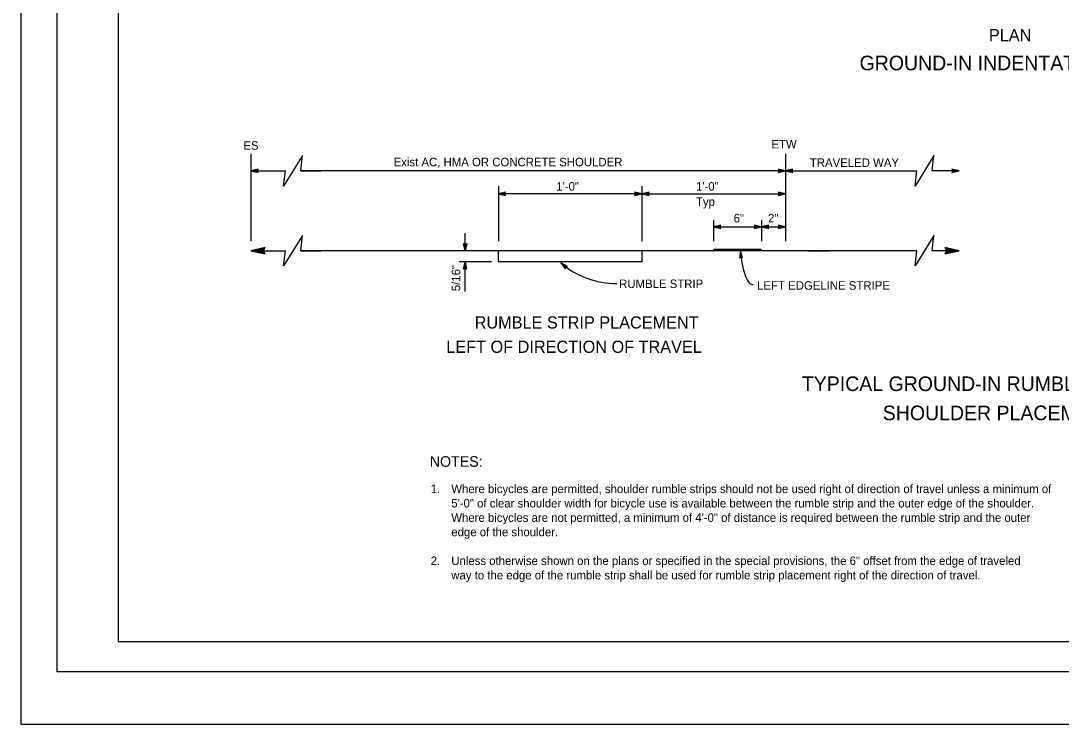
# Model space of a CAD drawing. Extents: x -893 to 867, y -474 to 712.
# Drawn here: x -893 to -37, y -474 to 104 of the extents above; entities that cross this region are included whole.
import ezdxf

# ---------------------------------------------------------------- set-up
doc = ezdxf.new("R2010")
doc.units = 0
for name, color, linetype in [('10 Sheet Format', 7, 'Continuous'), ('56 Stage 3 Anno', 7, 'Continuous'), ('57 Undefined', 7, 'Continuous'), ('60 Nongeo Data', 7, 'Continuous')]:
    doc.layers.add(name, color=color, linetype=linetype)

msp = doc.modelspace()

# ---------------------------------------------------------------- linework, layer by layer
at = {"layer": '10 Sheet Format'}
for p, q in [((-813.45, 643.96), (-813.45, -406.04)), ((-813.45, -406.04), (811.55, -406.04))]:
    msp.add_line(p, q, dxfattribs=at)
for points in [[(-893.45, -474.04), (866.55, -474.04), (866.55, 711.96), (-893.45, 711.96)], [(-863.43, 668.96), (836.57, 668.96), (836.57, -431.04), (-863.43, -431.04)], [(-863.43, 668.96), (836.57, 668.96), (836.57, -431.04), (-863.43, -431.04)]]:
    msp.add_lwpolyline(points, close=True, dxfattribs=at)
at = {"layer": '56 Stage 3 Anno'}
for p, q in [((-704.11, -4.92), (-704.11, -76.8)), ((-264.28, -4.92), (-264.28, -76.8)), ((-698.11, -17.61), (-704.11, -18.95)), ((-704.11, -18.95), (-675.65, -18.95)), ((-704.11, -18.95), (-704.11, -18.95)), ((-704.11, -18.95), (-698.11, -20.28)), ((-698.32, -17.97), (-702.73, -18.95)), ((-702.72, -18.95), (-698.34, -19.92)), ((-698.56, -18.33), (-701.34, -18.95)), ((-701.34, -18.95), (-698.52, -19.58)), ((-698.73, -18.67), (-699.96, -18.95)), ((-699.96, -18.95), (-698.75, -19.22)), ((-698.91, -18.95), (-698.11, -17.61)), ((-698.11, -20.28), (-698.91, -18.95)), ((-698.11, -17.61), (-698.11, -17.61)), ((-698.11, -20.28), (-698.11, -20.28)), ((-264.28, -18.95), (-663.15, -18.95)), ((-663.15, -18.95), (-645.96, -18.95)), ((-264.28, -18.95), (-270.28, -17.62)), ((-270.28, -17.62), (-270.28, -17.62)), ((-270.28, -17.62), (-269.48, -18.95)), ((-269.48, -18.95), (-270.28, -20.29)), ((-270.28, -20.29), (-264.28, -18.95)), ((-270.28, -20.29), (-270.28, -20.29)), ((-270.07, -19.94), (-265.66, -18.95)), ((-265.67, -18.95), (-270.05, -17.98)), ((-267.04, -18.95), (-269.87, -18.33)), ((-269.83, -19.58), (-267.04, -18.95)), ((-269.66, -19.23), (-268.43, -18.95)), ((-268.43, -18.95), (-269.64, -18.69)), ((-258.28, -17.61), (-264.28, -18.95)), ((-264.28, -18.95), (-156.07, -18.95)), ((-264.28, -18.95), (-264.28, -18.95)), ((-264.28, -18.95), (-264.28, -18.95)), ((-264.28, -18.95), (-258.28, -20.28)), ((-258.5, -17.97), (-262.9, -18.95)), ((-262.89, -18.95), (-258.52, -19.92)), ((-258.73, -18.33), (-261.52, -18.95)), ((-261.52, -18.95), (-258.69, -19.58)), ((-258.91, -18.67), (-260.14, -18.95)), ((-260.14, -18.95), (-258.93, -19.22)), ((-259.08, -18.95), (-258.28, -17.61)), ((-258.28, -20.28), (-259.08, -18.95)), ((-258.28, -17.61), (-258.28, -17.61)), ((-258.28, -20.28), (-258.28, -20.28)), ((-121.27, -18.95), (-143.57, -18.95)), ((-121.27, -18.95), (-127.27, -17.62)), ((-127.27, -17.62), (-127.27, -17.62)), ((-127.27, -17.62), (-126.47, -18.95)), ((-126.47, -18.95), (-127.27, -20.29)), ((-127.27, -20.29), (-121.27, -18.95)), ((-127.27, -20.29), (-127.27, -20.29)), ((-127.06, -19.94), (-122.65, -18.95)), ((-122.67, -18.95), (-127.04, -17.98)), ((-124.04, -18.95), (-126.86, -18.33)), ((-126.82, -19.58), (-124.04, -18.95)), ((-126.65, -19.23), (-125.42, -18.95)), ((-125.42, -18.95), (-126.63, -18.69)), ((-121.27, -18.95), (-121.27, -18.95)), ((-500.5, -31.51), (-500.5, -76.8)), ((-382.39, -31.51), (-382.39, -76.8)), ((-494.5, -36.59), (-500.5, -37.93)), ((-382.39, -37.93), (-500.5, -37.93)), ((-500.5, -37.93), (-500.5, -37.93)), ((-500.5, -37.93), (-494.5, -39.26)), ((-494.72, -36.95), (-499.12, -37.93)), ((-499.11, -37.94), (-494.74, -38.9)), ((-494.95, -37.31), (-497.74, -37.93)), ((-497.74, -37.93), (-494.91, -38.56)), ((-495.13, -37.66), (-496.36, -37.93)), ((-496.36, -37.93), (-495.15, -38.2)), ((-495.3, -37.93), (-494.5, -36.59)), ((-494.5, -39.26), (-495.3, -37.93)), ((-494.5, -36.59), (-494.5, -36.59)), ((-494.5, -39.26), (-494.5, -39.26)), ((-382.39, -37.93), (-388.39, -36.6)), ((-388.39, -36.6), (-388.39, -36.6)), ((-388.39, -36.6), (-387.59, -37.93)), ((-387.59, -37.93), (-388.39, -39.27)), ((-388.39, -39.27), (-382.39, -37.93)), ((-388.39, -39.27), (-388.39, -39.27)), ((-388.18, -38.92), (-383.77, -37.93)), ((-383.78, -37.93), (-388.16, -36.96)), ((-385.15, -37.94), (-387.98, -37.31)), ((-387.94, -38.56), (-385.15, -37.94)), ((-387.77, -38.21), (-386.54, -37.94)), ((-386.54, -37.94), (-387.75, -37.67)), ((-376.39, -36.59), (-382.39, -37.93)), ((-382.39, -37.93), (-382.39, -37.93)), ((-382.39, -37.93), (-376.39, -39.26)), ((-382.39, -37.93), (-382.39, -37.93)), ((-382.39, -37.93), (-264.28, -37.93)), ((-376.61, -36.95), (-381.01, -37.93)), ((-381, -37.94), (-376.63, -38.9)), ((-376.84, -37.31), (-379.63, -37.93)), ((-379.63, -37.93), (-376.8, -38.56)), ((-377.02, -37.66), (-378.25, -37.93)), ((-378.25, -37.93), (-377.04, -38.2)), ((-377.19, -37.93), (-376.39, -36.59)), ((-376.39, -39.26), (-377.19, -37.93)), ((-376.39, -36.59), (-376.39, -36.59)), ((-376.39, -39.26), (-376.39, -39.26)), ((-264.28, -37.93), (-270.28, -36.6)), ((-270.28, -36.6), (-270.28, -36.6)), ((-270.28, -36.6), (-269.48, -37.93)), ((-269.48, -37.93), (-270.28, -39.27)), ((-270.28, -39.27), (-264.28, -37.93)), ((-270.28, -39.27), (-270.28, -39.27)), ((-270.07, -38.92), (-265.66, -37.93)), ((-265.67, -37.93), (-270.05, -36.96)), ((-267.04, -37.94), (-269.87, -37.31)), ((-269.83, -38.56), (-267.04, -37.94)), ((-269.66, -38.21), (-268.43, -37.94)), ((-268.43, -37.94), (-269.64, -37.67)), ((-264.28, -37.93), (-264.28, -37.93)), ((-323.34, -59.46), (-323.34, -76.8)), ((-283.97, -59.46), (-283.97, -76.8)), ((-317.34, -63.71), (-323.34, -65.05)), ((-323.34, -65.05), (-283.97, -65.05)), ((-323.34, -65.05), (-323.34, -65.05)), ((-323.34, -65.05), (-317.34, -66.38)), ((-317.55, -64.07), (-321.96, -65.05)), ((-321.95, -65.06), (-317.57, -66.02)), ((-317.79, -64.43), (-320.57, -65.05)), ((-320.57, -65.05), (-317.75, -65.68)), ((-317.96, -64.78), (-319.19, -65.05)), ((-319.19, -65.05), (-317.98, -65.32)), ((-318.14, -65.05), (-317.34, -63.71)), ((-317.34, -66.38), (-318.14, -65.05)), ((-317.34, -63.71), (-317.34, -63.71)), ((-317.34, -66.38), (-317.34, -66.38)), ((-283.97, -65.05), (-289.97, -63.72)), ((-289.97, -63.72), (-289.97, -63.72)), ((-289.97, -63.72), (-289.17, -65.05)), ((-289.17, -65.05), (-289.97, -66.39)), ((-289.97, -66.39), (-283.97, -65.05)), ((-289.97, -66.39), (-289.97, -66.39)), ((-289.75, -66.04), (-285.35, -65.05)), ((-285.36, -65.05), (-289.73, -64.08)), ((-286.73, -65.06), (-289.55, -64.43)), ((-289.52, -65.68), (-286.73, -65.06)), ((-289.34, -65.33), (-288.11, -65.06)), ((-288.11, -65.06), (-289.32, -64.79)), ((-277.97, -63.71), (-283.97, -65.05)), ((-283.97, -65.05), (-264.28, -65.05)), ((-283.97, -65.05), (-283.97, -65.05)), ((-283.97, -65.05), (-277.97, -66.38)), ((-283.97, -65.05), (-283.97, -65.05)), ((-278.18, -64.07), (-282.59, -65.05)), ((-282.58, -65.06), (-278.2, -66.02)), ((-278.42, -64.43), (-281.2, -65.05)), ((-281.2, -65.05), (-278.38, -65.68)), ((-278.59, -64.78), (-279.82, -65.05)), ((-279.82, -65.05), (-278.61, -65.32)), ((-278.77, -65.05), (-277.97, -63.71)), ((-277.97, -66.38), (-278.77, -65.05)), ((-277.97, -63.71), (-277.97, -63.71)), ((-277.97, -66.38), (-277.97, -66.38)), ((-264.28, -65.05), (-270.28, -63.72)), ((-270.28, -63.72), (-270.28, -63.72)), ((-270.28, -63.72), (-269.48, -65.05)), ((-269.48, -65.05), (-270.28, -66.39)), ((-270.28, -66.39), (-264.28, -65.05)), ((-270.28, -66.39), (-270.28, -66.39)), ((-270.07, -66.04), (-265.66, -65.05)), ((-265.67, -65.05), (-270.05, -64.08)), ((-267.04, -65.06), (-269.87, -64.43)), ((-269.83, -65.68), (-267.04, -65.06)), ((-269.66, -65.33), (-268.43, -65.06)), ((-268.43, -65.06), (-269.64, -64.79)), ((-264.28, -65.05), (-264.28, -65.05)), ((-527.9, -84.61), (-527.9, -70.12)), ((-527.9, -84.61), (-529.23, -78.61)), ((-529.23, -78.61), (-529.23, -78.61)), ((-529.23, -78.61), (-527.9, -79.41)), ((-527.91, -83.22), (-528.87, -78.84)), ((-527.9, -81.85), (-528.53, -79.02)), ((-527.9, -80.47), (-528.17, -79.26)), ((-527.9, -79.41), (-526.56, -78.61)), ((-526.56, -78.61), (-527.9, -84.61)), ((-526.92, -78.83), (-527.9, -83.23)), ((-527.28, -79.06), (-527.9, -81.85)), ((-527.62, -79.24), (-527.9, -80.47)), ((-527.9, -84.61), (-527.9, -84.61)), ((-526.56, -78.61), (-526.56, -78.61)), ((-301.29, -84.61), (-302.17, -90.69)), ((-299.51, -90.5), (-301.29, -84.61)), ((-301.29, -84.61), (-301.29, -84.61)), ((-506.12, -93.74), (-532.75, -93.74)), ((-529.24, -99.74), (-527.9, -93.74)), ((-527.9, -118.15), (-527.9, -93.74)), ((-527.9, -93.74), (-527.9, -93.74)), ((-527.9, -93.74), (-526.57, -99.74)), ((-302.17, -90.69), (-300.9, -89.8)), ((-302.17, -90.69), (-302.17, -90.69)), ((-301.19, -86), (-301.83, -90.43)), ((-301.08, -87.37), (-301.5, -90.23)), ((-299.88, -90.31), (-301.18, -85.99)), ((-300.98, -88.74), (-301.16, -89.97)), ((-300.26, -90.1), (-301.08, -87.37)), ((-300.61, -89.95), (-300.98, -88.74)), ((-300.9, -89.8), (-299.51, -90.5)), ((-299.51, -90.5), (-299.51, -90.5)), ((-527.9, -98.94), (-529.24, -99.74)), ((-529.24, -99.74), (-529.24, -99.74)), ((-528.89, -99.52), (-527.9, -95.12)), ((-528.53, -99.29), (-527.9, -96.5)), ((-528.18, -99.11), (-527.9, -97.88)), ((-527.9, -95.13), (-526.93, -99.5)), ((-527.9, -96.5), (-527.28, -99.33)), ((-527.9, -97.88), (-527.64, -99.09)), ((-526.57, -99.74), (-527.9, -98.94)), ((-526.57, -99.74), (-526.57, -99.74)), ((-443.72, -97.51), (-449.19, -94.7)), ((-449.19, -94.7), (-449.19, -94.7)), ((-449.19, -94.7), (-445.42, -99.56)), ((-444.11, -97.64), (-448.13, -95.58)), ((-448.12, -95.59), (-445.37, -99.13)), ((-444.52, -97.77), (-447.06, -96.47)), ((-447.06, -96.47), (-445.29, -98.75)), ((-444.88, -97.92), (-446, -97.35)), ((-446, -97.35), (-445.24, -98.33)), ((-445.42, -99.56), (-445.19, -98.03)), ((-445.42, -99.56), (-445.42, -99.56)), ((-445.19, -98.03), (-443.72, -97.51)), ((-443.72, -97.51), (-443.72, -97.51))]:
    msp.add_line(p, q, dxfattribs=at)
for points in [[(-663.15, -18.95), (-661.58, -6.45), (-677.21, -31.45), (-675.65, -18.95)], [(-143.57, -18.95), (-142.01, -6.45), (-157.63, -31.45), (-156.07, -18.95)]]:
    msp.add_lwpolyline(points, dxfattribs=at)
msp.add_arc((-402.05, -37.97), 73.76, 230.27355, 269.21952, dxfattribs=at)
msp.add_ellipse((-293.68, -85.36), major_axis=(-2.38, 27.11), ratio=0.276362, start_param=1.518974, end_param=3.204719, dxfattribs=at)
at = {"layer": '60 Nongeo Data'}
for p, q in [((-692.3, -81.97), (-704.11, -84.61)), ((-704.11, -84.61), (-675.65, -84.61)), ((-704.11, -84.61), (-704.11, -84.61)), ((-704.11, -84.61), (-692.3, -87.23)), ((-692.72, -82.67), (-701.39, -84.61)), ((-701.37, -84.62), (-692.76, -86.52)), ((-693.18, -83.38), (-698.67, -84.61)), ((-698.67, -84.61), (-693.11, -85.84)), ((-693.53, -84.06), (-695.95, -84.6)), ((-695.95, -84.6), (-693.57, -85.13)), ((-693.87, -84.61), (-692.3, -81.97)), ((-692.3, -87.23), (-693.87, -84.61)), ((-692.3, -81.97), (-692.3, -81.97)), ((-156.07, -84.61), (-663.15, -84.61)), ((-663.15, -84.61), (-645.96, -84.61)), ((-323.34, -83.43), (-283.97, -83.43)), ((-323.34, -83.82), (-283.97, -83.82)), ((-323.34, -84.22), (-283.97, -84.22)), ((-245.22, -84.61), (-228.04, -84.61)), ((-122.65, -84.61), (-143.57, -84.61)), ((-121.27, -84.61), (-133.09, -81.99)), ((-133.09, -81.99), (-133.09, -81.99)), ((-133.09, -81.99), (-131.51, -84.61)), ((-131.51, -84.61), (-133.09, -87.25)), ((-133.09, -87.25), (-121.27, -84.61)), ((-132.66, -86.55), (-123.99, -84.61)), ((-124.01, -84.6), (-132.62, -82.7)), ((-126.71, -84.61), (-132.27, -83.38)), ((-132.2, -85.84), (-126.71, -84.61)), ((-131.85, -85.16), (-129.43, -84.62)), ((-129.43, -84.62), (-131.81, -84.09)), ((-121.27, -84.61), (-121.27, -84.61)), ((-692.3, -87.23), (-692.3, -87.23)), ((-133.09, -87.25), (-133.09, -87.25))]:
    msp.add_line(p, q, dxfattribs=at)
for points in [[(-663.15, -84.61), (-661.58, -72.11), (-677.21, -97.11), (-675.65, -84.61)], [(-143.57, -84.61), (-142.01, -72.11), (-157.63, -97.11), (-156.07, -84.61)], [(-500.5, -93.74), (-500.5, -84.61)], [(-382.39, -84.61), (-382.39, -93.74)], [(-382.39, -93.74), (-500.5, -93.74)]]:
    msp.add_lwpolyline(points, dxfattribs=at)

# ---------------------------------------------------------------- texts
at = {"layer": '57 Undefined'}
for s, height, p in [('PLAN', 10, (-96.81, 87.7)), ('GROUND-IN INDENTATIONS', 12, (-203.24, 63.76)), ('ES', 7, (-710.31, -1.6)), ('ETW', 7, (-275.77, -0.52)), ('Exist AC, HMA OR CONCRETE SHOULDER', 7, (-586.66, -15.21)), ('TRAVELED WAY', 7, (-244.14, -15.7)), ('1\'-0"', 7, (-452.81, -35.22)), ('1\'-0"', 7, (-337.85, -35.22)), ('Typ', 7, (-337.85, -47.82)), ('6"', 7, (-306.87, -61.35)), ('2"', 7, (-278.55, -61.35)), ('RUMBLE STRIP', 7, (-401.1, -115.34)), ('LEFT EDGELINE STRIPE', 7, (-287.53, -116.7)), ('RUMBLE STRIP PLACEMENT', 10, (-519.96, -148.63)), ('LEFT OF DIRECTION OF TRAVEL', 10, (-543.31, -168.63)), ('TYPICAL GROUND-IN RUMBLE STRIP', 12, (-250.75, -200.03)), ('SHOULDER PLACEMENT', 12, (-184.17, -224.03)), ('NOTES:', 8.75, (-556.96, -262.37)), ('1.', 7, (-556.17, -283.99)), ('Where bicycles are permitted, shoulder rumble strips should not be used right of direction of travel unless a minimum of', 7, (-539.22, -283.99)), ('5\'-0" of clear shoulder width for bicycle use is available between the rumble strip and the outer edge of the shoulder.', 7, (-539.22, -295.82)), ('Where bicycles are not permitted, a minimum of 4\'-0" of distance is required between the rumble strip and the outer', 7, (-539.22, -307.65)), ('edge of the shoulder.', 7, (-539.22, -319.48)), ('2.', 7, (-556.17, -343.14)), ('Unless otherwise shown on the plans or specified in the special provisions, the 6" offset from the edge of traveled', 7, (-539.22, -343.14)), ('way to the edge of the rumble strip shall be used for rumble strip placement right of the direction of travel.', 7, (-539.22, -354.97))]:
    msp.add_text(s, height=height, dxfattribs=at).set_placement(p)
msp.add_text('5/16"', height=7, rotation=90, dxfattribs=at).set_placement((-531.87, -117.96))

doc.saveas('drawing.dxf')
